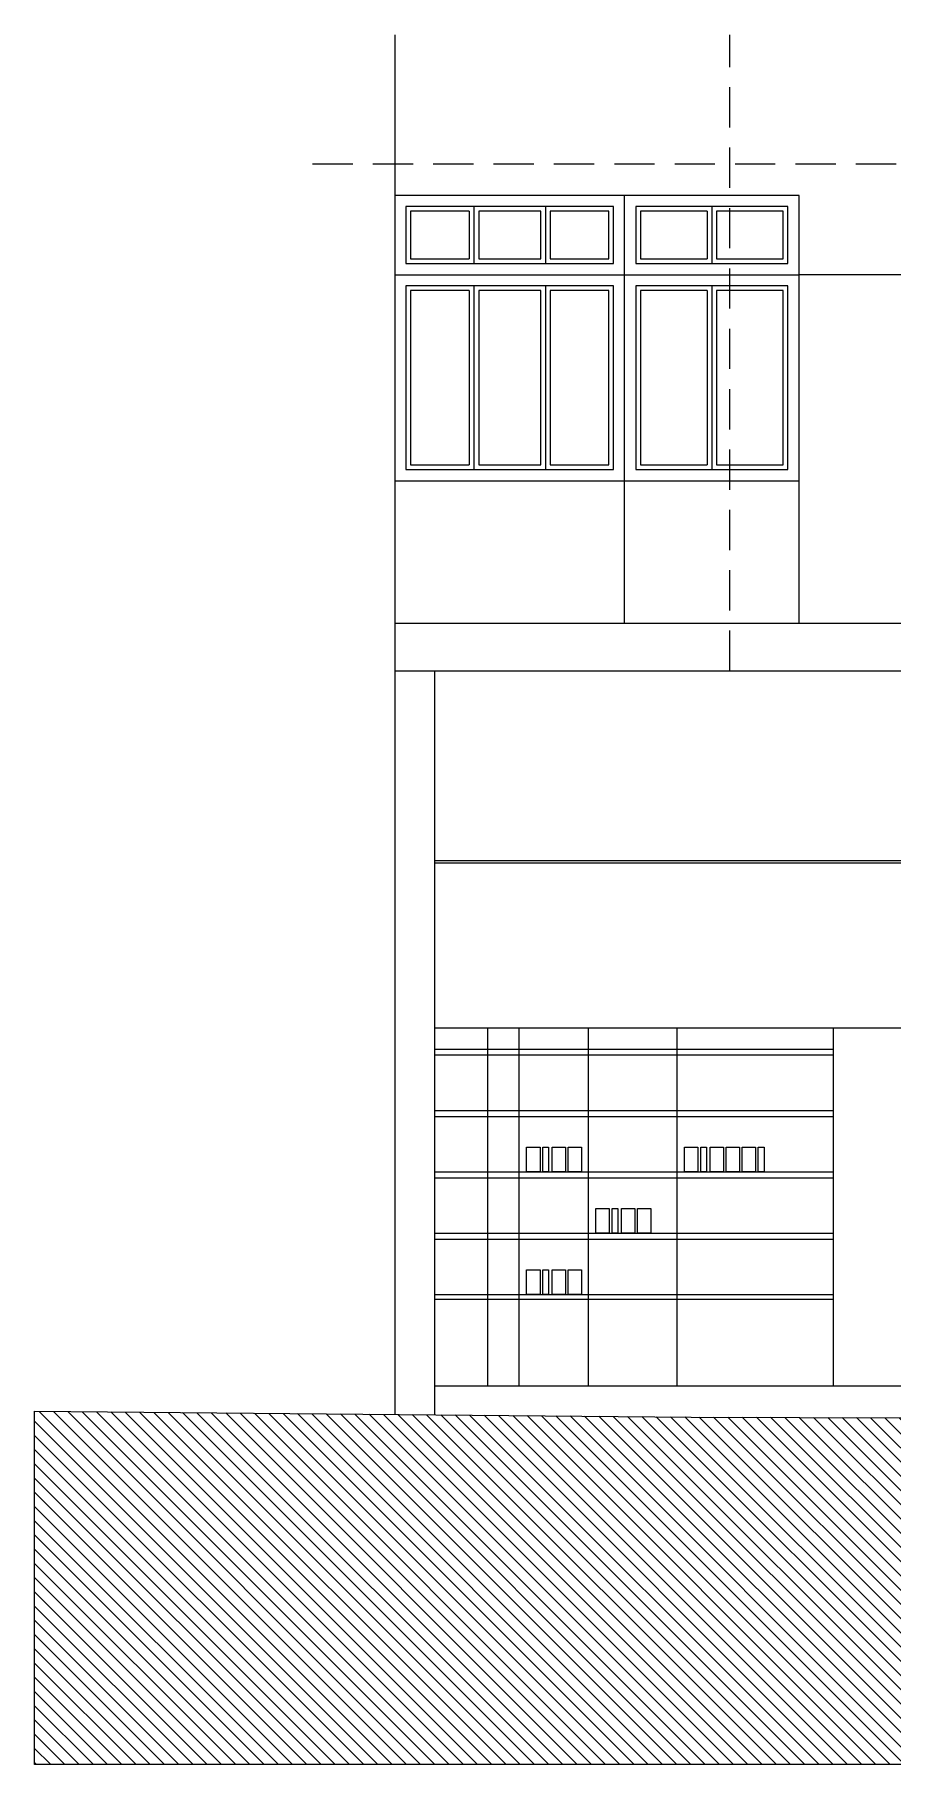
# Model space of a CAD drawing. Header units: millimetres. Extents: x -177 to 251, y 63 to 264.
# Drawn here: x 149.71 to 155.12, y 129.68 to 140.6 of the extents above; entities that cross this region are included whole.
import ezdxf

# ---------------------------------------------------------------- set-up
doc = ezdxf.new("R2010")
doc.units = ezdxf.units.MM
doc.header["$LTSCALE"] = 0.01
doc.linetypes.add('TRAZOS', pattern=[19.05, 12.7, -6.35])
for name, color, linetype, lineweight in [('ARQ_AUXILIARES', 4, 'Continuous', 0), ('ARQ_DISCONTINUAS', 6, 'TRAZOS', 5), ('ARQ_MOBILIARIO', 102, 'Continuous', 5), ('ARQ_PROYECCION 2', 5, 'Continuous', 5), ('ARQ_SECCION', 1, 'Continuous', 25)]:
    doc.layers.add(name, color=color, linetype=linetype, lineweight=lineweight)

msp = doc.modelspace()

# ---------------------------------------------------------------- hatches: boundary and pattern name
at = {"layer": 'ARQ_AUXILIARES', "true_color": 0xcfcfcf}
h = msp.add_hatch(dxfattribs=at)
h.set_pattern_fill('LINE', color=254, scale=0.02, angle=315)
h.set_pattern_definition([(315, (-60.774773, -11.847565), (0.04490128, 0.04490128), [])])
h.paths.add_polyline_path([(168.366, 129.683), (168.366, 131.835), (167.062, 131.826), (166.477, 131.826), (164.117, 131.826), (162.802, 131.826), (159.802, 131.851), (157.877, 131.866), (155.227, 131.871), (153.852, 131.876), (149.709, 131.912), (149.709, 129.683)])

# ---------------------------------------------------------------- linework, layer by layer
at = {"layer": 'ARQ_AUXILIARES'}
for p, q in [((154.534, 139.586), (151.982, 139.586)), ((151.982, 139.586), (151.982, 137.786)), ((152.452, 139.486), (152.452, 139.186)), ((152.482, 139.516), (152.482, 139.156)), ((152.512, 139.486), (152.512, 139.186)), ((152.933, 139.516), (152.933, 139.156)), ((152.963, 139.486), (152.963, 139.186)), ((153.953, 139.486), (153.953, 139.186)), ((153.983, 139.516), (153.983, 139.156)), ((154.013, 139.486), (154.013, 139.186)), ((152.482, 139.016), (152.482, 137.856)), ((152.933, 139.016), (152.933, 137.856)), ((153.983, 139.016), (153.983, 137.856)), ((152.452, 138.986), (152.452, 137.886)), ((152.512, 138.986), (152.512, 137.886)), ((152.963, 138.986), (152.963, 137.886)), ((153.953, 138.986), (153.953, 137.886)), ((154.013, 138.986), (154.013, 137.886)), ((152.568, 134.333), (152.568, 132.073)), ((152.765, 134.333), (152.765, 132.073)), ((153.203, 134.333), (153.203, 132.073)), ((153.762, 134.333), (153.762, 132.073)), ((154.75, 134.333), (154.75, 132.073))]:
    msp.add_line(p, q, dxfattribs=at)
for points in [[(153.433, 137.786), (153.433, 139.586)], [(154.534, 137.786), (154.534, 139.586)], [(152.452, 139.486), (152.082, 139.486), (152.082, 139.186), (152.452, 139.186)], [(152.512, 139.186), (152.903, 139.186), (152.903, 139.486), (152.512, 139.486)], [(152.963, 139.186), (153.333, 139.186), (153.333, 139.486), (152.963, 139.486)], [(153.953, 139.486), (153.533, 139.486), (153.533, 139.186), (153.953, 139.186)], [(154.013, 139.186), (154.434, 139.186), (154.434, 139.486), (154.013, 139.486)], [(151.982, 139.086), (154.534, 139.086)], [(152.452, 138.986), (152.082, 138.986), (152.082, 137.886), (152.452, 137.886)], [(152.512, 137.886), (152.903, 137.886), (152.903, 138.986), (152.512, 138.986)], [(152.963, 137.886), (153.333, 137.886), (153.333, 138.986), (152.963, 138.986)], [(153.953, 138.986), (153.533, 138.986), (153.533, 137.886), (153.953, 137.886)], [(154.013, 137.886), (154.434, 137.886), (154.434, 138.986), (154.013, 138.986)], [(151.982, 137.786), (154.534, 137.786)]]:
    msp.add_lwpolyline(points, dxfattribs=at)
for points in [[(152.052, 139.156), (153.363, 139.156), (153.363, 139.516), (152.052, 139.516)], [(153.503, 139.156), (154.464, 139.156), (154.464, 139.516), (153.503, 139.516)], [(152.052, 137.856), (153.363, 137.856), (153.363, 139.016), (152.052, 139.016)], [(153.503, 137.856), (154.464, 137.856), (154.464, 139.016), (153.503, 139.016)]]:
    msp.add_lwpolyline(points, close=True, dxfattribs=at)
at = {"layer": 'ARQ_DISCONTINUAS', "ltscale": 2}
for p, q in [((154.097, 136.586), (154.097, 140.601)), ((151.463, 139.786), (167.058, 139.786))]:
    msp.add_line(p, q, dxfattribs=at)
at = {"layer": 'ARQ_MOBILIARIO'}
for points in [[(152.814, 133.579), (152.899, 133.579), (152.899, 133.423), (152.814, 133.423)], [(152.916, 133.579), (152.953, 133.579), (152.953, 133.423), (152.916, 133.423)], [(152.975, 133.579), (153.059, 133.579), (153.059, 133.423), (152.975, 133.423)], [(153.077, 133.579), (153.161, 133.579), (153.161, 133.423), (153.077, 133.423)], [(153.811, 133.579), (153.895, 133.579), (153.895, 133.423), (153.811, 133.423)], [(153.913, 133.579), (153.949, 133.579), (153.949, 133.423), (153.913, 133.423)], [(153.972, 133.579), (154.056, 133.579), (154.056, 133.423), (153.972, 133.423)], [(154.074, 133.579), (154.158, 133.579), (154.158, 133.423), (154.074, 133.423)], [(154.175, 133.579), (154.259, 133.579), (154.259, 133.423), (154.175, 133.423)], [(154.276, 133.579), (154.313, 133.579), (154.313, 133.423), (154.276, 133.423)], [(153.252, 133.192), (153.336, 133.192), (153.336, 133.036), (153.252, 133.036)], [(153.354, 133.192), (153.39, 133.192), (153.39, 133.036), (153.354, 133.036)], [(153.413, 133.192), (153.497, 133.192), (153.497, 133.036), (153.413, 133.036)], [(153.515, 133.192), (153.599, 133.192), (153.599, 133.036), (153.515, 133.036)], [(152.814, 132.805), (152.899, 132.805), (152.899, 132.649), (152.814, 132.649)], [(152.916, 132.805), (152.953, 132.805), (152.953, 132.649), (152.916, 132.649)], [(152.975, 132.805), (153.059, 132.805), (153.059, 132.649), (152.975, 132.649)], [(153.077, 132.805), (153.161, 132.805), (153.161, 132.649), (153.077, 132.649)]]:
    msp.add_lwpolyline(points, close=True, dxfattribs=at)
at = {"layer": 'ARQ_PROYECCION 2'}
for p, q in [((154.534, 136.886), (154.534, 139.086)), ((163.817, 139.086), (154.534, 139.086)), ((153.433, 136.886), (153.433, 137.786)), ((151.982, 136.886), (167.058, 136.886))]:
    msp.add_line(p, q, dxfattribs=at)
at = {"layer": 'ARQ_PROYECCION 2', "linetype": 'Continuous'}
for p, q in [((152.232, 134.198), (154.75, 134.198)), ((152.232, 134.161), (154.75, 134.161)), ((152.232, 133.811), (154.75, 133.811)), ((152.232, 133.773), (154.75, 133.773)), ((152.232, 133.423), (154.75, 133.423)), ((152.232, 133.386), (154.75, 133.386)), ((152.232, 133.036), (154.75, 133.036)), ((152.232, 132.999), (154.75, 132.999)), ((152.232, 132.649), (154.75, 132.649)), ((152.232, 132.619), (154.75, 132.619))]:
    msp.add_line(p, q, dxfattribs=at)
at = {"layer": 'ARQ_SECCION'}
for p, q in [((151.982, 140.601), (151.982, 131.892)), ((151.982, 136.586), (167.058, 136.586)), ((152.232, 136.586), (152.232, 131.892)), ((152.232, 135.388), (164.238, 135.388)), ((152.232, 135.373), (164.253, 135.373)), ((152.232, 134.333), (155.854, 134.333)), ((152.232, 132.073), (167.058, 132.073))]:
    msp.add_line(p, q, dxfattribs=at)
msp.add_lwpolyline([(149.709, 129.683), (149.709, 131.912), (153.852, 131.876), (155.227, 131.871), (157.877, 131.866), (159.802, 131.851), (162.802, 131.826), (164.117, 131.826), (166.477, 131.826), (167.062, 131.826), (168.366, 131.835), (168.366, 131.835), (168.366, 131.835), (168.366, 129.683)], close=True, dxfattribs=at)

doc.saveas('drawing.dxf')
